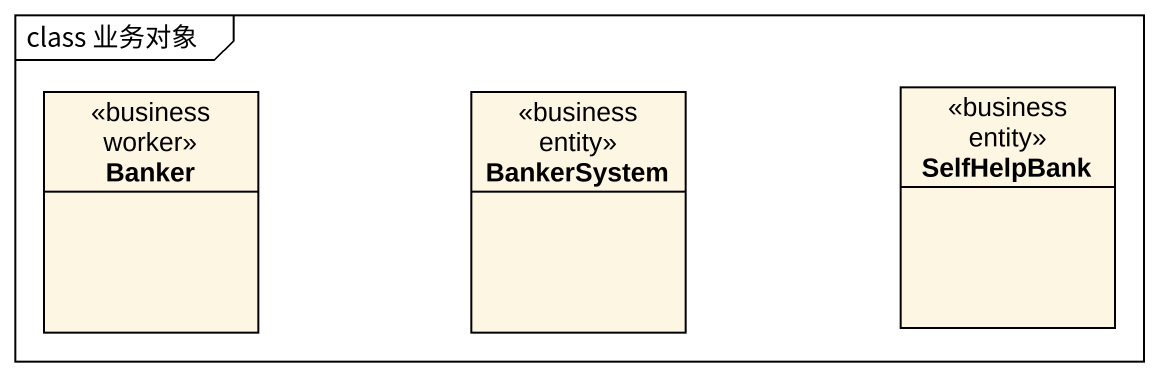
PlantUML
@startuml
mainframe class 业务对象
hide circle
hide empty members
class Banker <<business worker>>
class BankerSystem <<business entity>>
class SelfHelpBank <<business entity>>
@enduml
